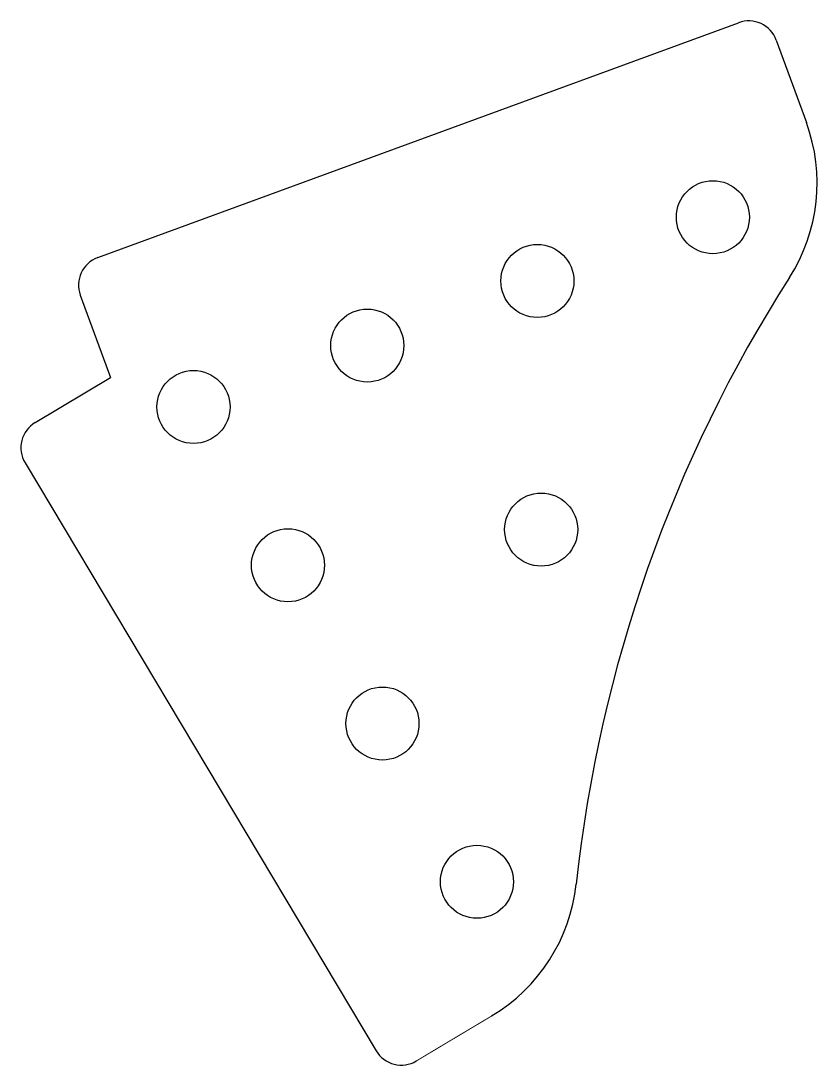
# Model space of a CAD drawing. Extents: x 31.85 to 33.55, y -25.39 to -23.16.
import ezdxf

# ---------------------------------------------------------------- set-up
doc = ezdxf.new("R2010")
doc.units = 0
doc.layers.add('STATION_6', color=7, linetype='CONTINUOUS')

msp = doc.modelspace()

# ---------------------------------------------------------------- linework, layer by layer
at = {"layer": 'STATION_6', "color": 0, "linetype": 'CONTINUOUS'}
for p, q in [((32.017272, -23.661896), (33.386297, -23.160092)), ((33.466488, -23.197265), (33.531016, -23.373311)), ((31.9801, -23.742088), (32.044628, -23.918134)), ((31.883637, -24.01425), (32.044628, -23.918134)), ((31.862012, -24.099952), (32.612018, -25.356197))]:
    msp.add_line(p, q, dxfattribs=at)
at = {"layer": 'STATION_6', "color": 0, "linetype": 'CONTINUOUS', "const_width": 0.002}
msp.add_lwpolyline([(32.69772, -25.377822), (32.858711, -25.281707)], dxfattribs=at)
at = {"layer": 'STATION_6', "color": 0, "linetype": 'CONTINUOUS'}
for centre in [(33.331254, -23.575583), (32.956369, -23.71175), (32.593088, -23.849745), (32.221899, -23.980965), (32.964493, -24.242795), (32.423715, -24.319003), (32.625532, -24.657042), (32.827349, -24.995081)]:
    msp.add_circle(centre, 0.078, dxfattribs=at)
for centre, radius, start, end in [((33.407806, -23.218774), 0.0625, 20.129989, 110.12999), ((33.178924, -23.502368), 0.375, 327.39692, 20.129989), ((32.038782, -23.720578), 0.0625, 110.12999, 200.12999), ((36.022103, -25.320872), 3, 147.39692, 173.85721), ((31.915676, -24.067913), 0.0625, 120.83814, 210.83814), ((32.666481, -24.959725), 0.375, 300.83814, 353.85721), ((32.665682, -25.324158), 0.0625, 210.83814, 300.83814)]:
    msp.add_arc(centre, radius, start, end, dxfattribs=at)

doc.saveas('drawing.dxf')
